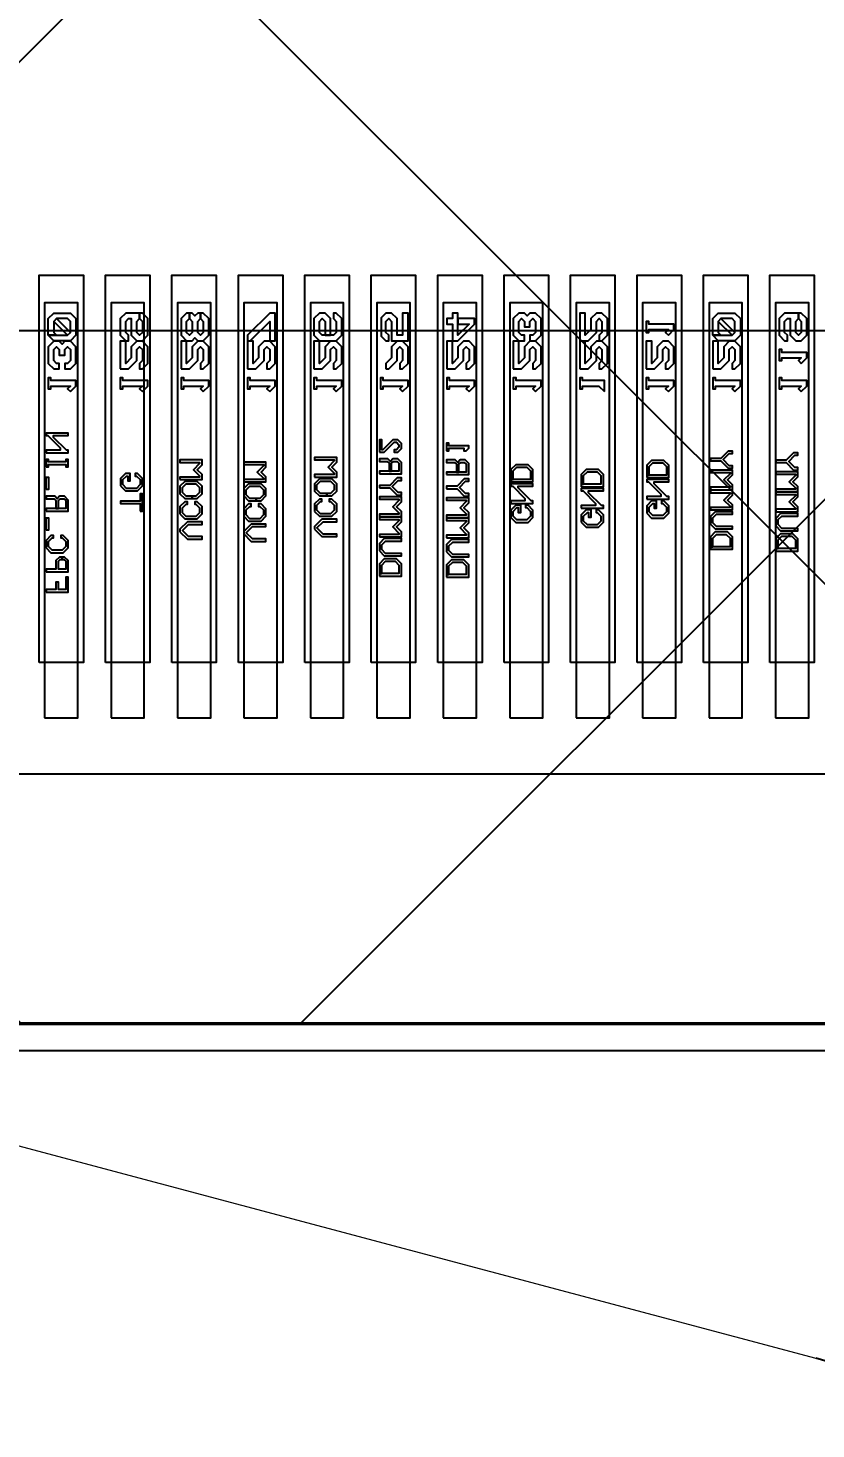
# Model space of a CAD drawing. Header units: millimetres. Extents: x 1040 to 3675, y 249 to 975.
# Drawn here: x 3299.756 to 3301.179, y 854.471 to 857.002 of the extents above; entities that cross this region are included whole.
import ezdxf

# ---------------------------------------------------------------- set-up
doc = ezdxf.new("R2010")
doc.units = ezdxf.units.MM
for name, color, linetype in [('BL', 6, 'Continuous'), ('dim', 3, 'Continuous'), ('FPC', 33, 'Continuous'), ('LCD', 5, 'Continuous')]:
    doc.layers.add(name, color=color, linetype=linetype)
doc.styles.add('DIM', font='techl___.ttf')
doc.styles.add('宋体', font='')
doc.styles.get('宋体').set_extended_font_data('SimSun')
doc.dimstyles.new('MODULE', dxfattribs={"dimscale": 0, "dimtxt": 1.5, "dimasz": 1.7, "dimexe": 0.3, "dimexo": 0.8, "dimgap": 0.2, "dimtad": 0, "dimzin": 3, "dimdsep": 46, "dimtxsty": '宋体', "dimcen": 1, "dimclrd": 3, "dimclre": 3, "dimclrt": 3, "dimazin": 0, "dimtfac": 1, "dimtmove": 0, "dimatfit": 0, "dimfxl": 1, "dimlwd": -1, "dimlwe": -1, "dimarcsym": 0})

# ---------------------------------------------------------------- blocks, each defined once
blk = doc.blocks.new('de')
at = {"layer": 'LCD', "color": 1}
blk.add_lwpolyline([(53.0447, 128.0883), (38.7164, 128.0883, 0.197623), (29.1945, 118.2785), (29.1945, 104.9381, 0.164832), (36.687, 96.1683), (55.0742, 96.1683, 0.164367), (62.5545, 104.908), (62.5545, 118.3087, 0.197153)], format="xyb", close=True, dxfattribs=at)
at = {"layer": 'LCD'}
for points in [[(38.5654, 96.3693), (38.5654, 97.0693), (38.6454, 97.0693), (38.6454, 96.3693), (38.5654, 96.3693)], [(38.6854, 96.3693), (38.6854, 97.0693), (38.7654, 97.0693), (38.7654, 96.3693), (38.6854, 96.3693)], [(38.8054, 96.3693), (38.8054, 97.0693), (38.8854, 97.0693), (38.8854, 96.3693), (38.8054, 96.3693)], [(38.9254, 96.3693), (38.9254, 97.0693), (39.0054, 97.0693), (39.0054, 96.3693), (38.9254, 96.3693)], [(39.0454, 96.3693), (39.0454, 97.0693), (39.1254, 97.0693), (39.1254, 96.3693), (39.0454, 96.3693)], [(39.1654, 96.3693), (39.1654, 97.0693), (39.2454, 97.0693), (39.2454, 96.3693), (39.1654, 96.3693)], [(39.2854, 96.3693), (39.2854, 97.0693), (39.3654, 97.0693), (39.3654, 96.3693), (39.2854, 96.3693)], [(39.4054, 96.3693), (39.4054, 97.0693), (39.4854, 97.0693), (39.4854, 96.3693), (39.4054, 96.3693)], [(39.5254, 96.3693), (39.5254, 97.0693), (39.6054, 97.0693), (39.6054, 96.3693), (39.5254, 96.3693)], [(39.6454, 96.3693), (39.6454, 97.0693), (39.7254, 97.0693), (39.7254, 96.3693), (39.6454, 96.3693)], [(39.7654, 96.3693), (39.7654, 97.0693), (39.8454, 97.0693), (39.8454, 96.3693), (39.7654, 96.3693)], [(39.8854, 96.3693), (39.8854, 97.0693), (39.9654, 97.0693), (39.9654, 96.3693), (39.8854, 96.3693)], [(38.5819, 96.9606), (38.5819, 96.9906), (38.5919, 97.0006), (38.6219, 97.0006), (38.6319, 96.9906), (38.6319, 96.9606), (38.6219, 96.9506), (38.5919, 96.9506), (38.5819, 96.9606), (38.6169, 96.9606), (38.6219, 96.9656), (38.6219, 96.9856), (38.6169, 96.9906), (38.5969, 96.9906), (38.5919, 96.9856), (38.5919, 96.9656), (38.5969, 96.9606), (38.5819, 96.9606)], [(38.6169, 96.9606), (38.6219, 96.9656), (38.5969, 96.9906), (38.5919, 96.9856), (38.6169, 96.9606)], [(38.7219, 96.9506), (38.7269, 96.9506), (38.7269, 96.9606), (38.7219, 96.9656), (38.7219, 96.9856), (38.7269, 96.9906), (38.7319, 96.9906), (38.7319, 96.9606), (38.7419, 96.9506), (38.7519, 96.9506), (38.7619, 96.9606), (38.7619, 96.9906), (38.7519, 97.0006), (38.7469, 97.0006), (38.7469, 96.9906), (38.7519, 96.9856), (38.7519, 96.9656), (38.7469, 96.9606), (38.7419, 96.9656), (38.7419, 96.9856), (38.7469, 96.9906), (38.7469, 97.0006), (38.7219, 97.0006), (38.7119, 96.9906), (38.7119, 96.9606), (38.7219, 96.9506)], [(38.8319, 96.9506), (38.8419, 96.9506), (38.8469, 96.9556), (38.8519, 96.9506), (38.8619, 96.9506), (38.8719, 96.9606), (38.8719, 96.9906), (38.8619, 97.0006), (38.8569, 97.0006), (38.8569, 96.9906), (38.8619, 96.9856), (38.8619, 96.9656), (38.8569, 96.9606), (38.8519, 96.9656), (38.8519, 96.9856), (38.8569, 96.9906), (38.8569, 97.0006), (38.8519, 97.0006), (38.8469, 96.9956), (38.8419, 97.0006), (38.8369, 97.0006), (38.8369, 96.9906), (38.8419, 96.9856), (38.8419, 96.9656), (38.8369, 96.9606), (38.8319, 96.9656), (38.8319, 96.9856), (38.8369, 96.9906), (38.8369, 97.0006), (38.8319, 97.0006), (38.8219, 96.9906), (38.8219, 96.9606), (38.8319, 96.9506)], [(38.9419, 96.9506), (38.9469, 96.9506), (38.9819, 96.9856), (38.9819, 96.9506), (38.9919, 96.9506), (38.9919, 97.0006), (38.9819, 97.0006), (38.9419, 96.9606), (38.9419, 96.9506)], [(39.0719, 96.9506), (39.1019, 96.9506), (39.1119, 96.9606), (39.1119, 96.9906), (39.1019, 97.0006), (39.0969, 97.0006), (39.0969, 96.9906), (39.1019, 96.9856), (39.1019, 96.9656), (39.0969, 96.9606), (39.0769, 96.9606), (39.0719, 96.9656), (39.0719, 96.9856), (39.0769, 96.9906), (39.0819, 96.9856), (39.0819, 96.9606), (39.0919, 96.9606), (39.0919, 96.9906), (39.0819, 97.0006), (39.0719, 97.0006), (39.0619, 96.9906), (39.0619, 96.9606), (39.0719, 96.9506)], [(39.1919, 96.9506), (39.1969, 96.9506), (39.1969, 96.9606), (39.1919, 96.9656), (39.1919, 96.9856), (39.1969, 96.9906), (39.2019, 96.9856), (39.2019, 96.9506), (39.2319, 96.9506), (39.2319, 97.0006), (39.2219, 97.0006), (39.2219, 96.9606), (39.2119, 96.9606), (39.2119, 96.9906), (39.2019, 97.0006), (39.1919, 97.0006), (39.1834, 96.9921), (39.1834, 96.959), (39.1919, 96.9506)], [(39.3119, 96.9506), (39.3219, 96.9506), (39.3519, 96.9806), (39.3519, 96.9906), (39.3219, 96.9906), (39.3219, 96.9806), (39.3419, 96.9806), (39.3219, 96.9606), (39.3219, 97.0006), (39.3119, 97.0006), (39.3119, 96.9906), (39.3019, 96.9906), (39.3019, 96.9806), (39.3119, 96.9806), (39.3119, 96.9506)], [(39.4319, 96.9506), (39.4419, 96.9506), (39.4419, 96.9606), (39.4369, 96.9606), (39.4319, 96.9656), (39.4319, 96.9856), (39.4369, 96.9906), (39.4419, 96.9856), (39.4419, 96.9756), (39.4519, 96.9756), (39.4519, 96.9856), (39.4569, 96.9906), (39.4619, 96.9856), (39.4619, 96.9656), (39.4569, 96.9606), (39.4519, 96.9606), (39.4519, 96.9506), (39.4619, 96.9506), (39.4719, 96.9606), (39.4719, 96.9906), (39.4619, 97.0006), (39.4519, 97.0006), (39.4469, 96.9956), (39.4419, 97.0006), (39.4319, 97.0006), (39.4219, 96.9906), (39.4219, 96.9606), (39.4319, 96.9506)], [(39.5419, 96.9506), (39.5569, 96.9506), (39.5719, 96.9656), (39.5719, 96.9856), (39.5769, 96.9906), (39.5819, 96.9856), (39.5819, 96.9656), (39.5769, 96.9606), (39.5769, 96.9506), (39.5819, 96.9506), (39.5919, 96.9606), (39.5919, 96.9906), (39.5819, 97.0006), (39.5719, 97.0006), (39.5619, 96.9906), (39.5619, 96.9706), (39.5519, 96.9606), (39.5519, 97.0006), (39.5419, 97.0006), (39.5419, 96.9506)], [(39.7819, 96.9606), (39.7819, 96.9906), (39.7919, 97.0006), (39.8219, 97.0006), (39.8319, 96.9906), (39.8319, 96.9606), (39.8219, 96.9506), (39.7919, 96.9506), (39.7819, 96.9606), (39.8169, 96.9606), (39.8219, 96.9656), (39.8219, 96.9856), (39.8169, 96.9906), (39.7969, 96.9906), (39.7919, 96.9856), (39.7919, 96.9656), (39.7969, 96.9606), (39.7819, 96.9606)], [(39.8169, 96.9606), (39.8219, 96.9656), (39.7969, 96.9906), (39.7919, 96.9856), (39.8169, 96.9606)], [(39.9119, 96.9506), (39.9169, 96.9506), (39.9169, 96.9606), (39.9119, 96.9656), (39.9119, 96.9856), (39.9169, 96.9906), (39.9219, 96.9906), (39.9219, 96.9606), (39.9319, 96.9506), (39.9419, 96.9506), (39.9519, 96.9606), (39.9519, 96.9906), (39.9419, 97.0006), (39.9369, 97.0006), (39.9369, 96.9906), (39.9419, 96.9856), (39.9419, 96.9656), (39.9369, 96.9606), (39.9319, 96.9656), (39.9319, 96.9856), (39.9369, 96.9906), (39.9369, 97.0006), (39.9119, 97.0006), (39.9019, 96.9906), (39.9019, 96.9606), (39.9119, 96.9506)], [(39.7019, 96.9606), (39.7119, 96.9706), (39.7119, 96.9806), (39.6669, 96.9806), (39.6669, 96.9856), (39.6619, 96.9856), (39.6619, 96.9656), (39.6669, 96.9656), (39.6669, 96.9706), (39.7019, 96.9706), (39.6969, 96.9656), (39.7019, 96.9606)], [(38.5919, 96.8996), (38.6019, 96.8996), (38.6019, 96.9096), (38.5969, 96.9096), (38.5919, 96.9146), (38.5919, 96.9346), (38.5969, 96.9396), (38.6019, 96.9346), (38.6019, 96.9246), (38.6119, 96.9246), (38.6119, 96.9346), (38.6169, 96.9396), (38.6219, 96.9346), (38.6219, 96.9146), (38.6169, 96.9096), (38.6119, 96.9096), (38.6119, 96.8996), (38.6219, 96.8996), (38.6319, 96.9096), (38.6319, 96.9396), (38.6219, 96.9496), (38.6119, 96.9496), (38.6069, 96.9446), (38.6019, 96.9496), (38.5919, 96.9496), (38.5819, 96.9396), (38.5819, 96.9096), (38.5919, 96.8996)], [(38.7119, 96.8996), (38.7269, 96.8996), (38.7419, 96.9146), (38.7419, 96.9346), (38.7469, 96.9396), (38.7519, 96.9346), (38.7519, 96.9146), (38.7469, 96.9096), (38.7469, 96.8996), (38.7519, 96.8996), (38.7619, 96.9096), (38.7619, 96.9396), (38.7519, 96.9496), (38.7419, 96.9496), (38.7319, 96.9396), (38.7319, 96.9196), (38.7219, 96.9096), (38.7219, 96.9496), (38.7119, 96.9496), (38.7119, 96.8996)], [(38.8219, 96.8996), (38.8369, 96.8996), (38.8519, 96.9146), (38.8519, 96.9346), (38.8569, 96.9396), (38.8619, 96.9346), (38.8619, 96.9146), (38.8569, 96.9096), (38.8569, 96.8996), (38.8619, 96.8996), (38.8719, 96.9096), (38.8719, 96.9396), (38.8619, 96.9496), (38.8519, 96.9496), (38.8419, 96.9396), (38.8419, 96.9196), (38.8319, 96.9096), (38.8319, 96.9496), (38.8219, 96.9496), (38.8219, 96.8996)], [(38.9419, 96.8996), (38.9569, 96.8996), (38.9719, 96.9146), (38.9719, 96.9346), (38.9769, 96.9396), (38.9819, 96.9346), (38.9819, 96.9146), (38.9769, 96.9096), (38.9769, 96.8996), (38.9819, 96.8996), (38.9919, 96.9096), (38.9919, 96.9396), (38.9819, 96.9496), (38.9719, 96.9496), (38.9619, 96.9396), (38.9619, 96.9196), (38.9519, 96.9096), (38.9519, 96.9496), (38.9419, 96.9496), (38.9419, 96.8996)], [(39.0619, 96.8996), (39.0769, 96.8996), (39.0919, 96.9146), (39.0919, 96.9346), (39.0969, 96.9396), (39.1019, 96.9346), (39.1019, 96.9146), (39.0969, 96.9096), (39.0969, 96.8996), (39.1019, 96.8996), (39.1119, 96.9096), (39.1119, 96.9396), (39.1019, 96.9496), (39.0919, 96.9496), (39.0819, 96.9396), (39.0819, 96.9196), (39.0719, 96.9096), (39.0719, 96.9496), (39.0619, 96.9496), (39.0619, 96.8996)], [(39.1919, 96.8996), (39.1969, 96.8996), (39.2119, 96.9146), (39.2119, 96.9346), (39.2169, 96.9396), (39.2219, 96.9346), (39.2219, 96.9146), (39.2169, 96.9096), (39.2169, 96.8996), (39.2219, 96.8996), (39.2319, 96.9096), (39.2319, 96.9396), (39.2219, 96.9496), (39.2119, 96.9496), (39.2019, 96.9396), (39.2019, 96.9196), (39.1919, 96.9096), (39.1919, 96.8996)], [(39.3019, 96.8996), (39.3169, 96.8996), (39.3319, 96.9146), (39.3319, 96.9346), (39.3369, 96.9396), (39.3419, 96.9346), (39.3419, 96.9146), (39.3369, 96.9096), (39.3369, 96.8996), (39.3419, 96.8996), (39.3519, 96.9096), (39.3519, 96.9396), (39.3419, 96.9496), (39.3319, 96.9496), (39.3219, 96.9396), (39.3219, 96.9196), (39.3119, 96.9096), (39.3119, 96.9496), (39.3019, 96.9496), (39.3019, 96.8996)], [(39.4219, 96.8996), (39.4369, 96.8996), (39.4519, 96.9146), (39.4519, 96.9346), (39.4569, 96.9396), (39.4619, 96.9346), (39.4619, 96.9146), (39.4569, 96.9096), (39.4569, 96.8996), (39.4619, 96.8996), (39.4719, 96.9096), (39.4719, 96.9396), (39.4619, 96.9496), (39.4519, 96.9496), (39.4419, 96.9396), (39.4419, 96.9196), (39.4319, 96.9096), (39.4319, 96.9496), (39.4219, 96.9496), (39.4219, 96.8996)], [(39.5419, 96.8996), (39.5569, 96.8996), (39.5719, 96.9146), (39.5719, 96.9346), (39.5769, 96.9396), (39.5819, 96.9346), (39.5819, 96.9146), (39.5769, 96.9096), (39.5769, 96.8996), (39.5819, 96.8996), (39.5919, 96.9096), (39.5919, 96.9396), (39.5819, 96.9496), (39.5719, 96.9496), (39.5619, 96.9396), (39.5619, 96.9196), (39.5519, 96.9096), (39.5519, 96.9496), (39.5419, 96.9496), (39.5419, 96.8996)], [(39.6619, 96.8996), (39.6769, 96.8996), (39.6919, 96.9146), (39.6919, 96.9346), (39.6969, 96.9396), (39.7019, 96.9346), (39.7019, 96.9146), (39.6969, 96.9096), (39.6969, 96.8996), (39.7019, 96.8996), (39.7119, 96.9096), (39.7119, 96.9396), (39.7019, 96.9496), (39.6919, 96.9496), (39.6819, 96.9396), (39.6819, 96.9196), (39.6719, 96.9096), (39.6719, 96.9496), (39.6619, 96.9496), (39.6619, 96.8996)], [(39.7819, 96.8996), (39.7969, 96.8996), (39.8119, 96.9146), (39.8119, 96.9346), (39.8169, 96.9396), (39.8219, 96.9346), (39.8219, 96.9146), (39.8169, 96.9096), (39.8169, 96.8996), (39.8219, 96.8996), (39.8319, 96.9096), (39.8319, 96.9396), (39.8219, 96.9496), (39.8119, 96.9496), (39.8019, 96.9396), (39.8019, 96.9196), (39.7919, 96.9096), (39.7919, 96.9496), (39.7819, 96.9496), (39.7819, 96.8996)], [(39.9419, 96.9096), (39.9519, 96.9196), (39.9519, 96.9296), (39.9069, 96.9296), (39.9069, 96.9346), (39.9019, 96.9346), (39.9019, 96.9146), (39.9069, 96.9146), (39.9069, 96.9196), (39.9419, 96.9196), (39.9369, 96.9146), (39.9419, 96.9096)], [(38.6219, 96.8586), (38.6319, 96.8686), (38.6319, 96.8786), (38.5869, 96.8786), (38.5869, 96.8836), (38.5819, 96.8836), (38.5819, 96.8636), (38.5869, 96.8636), (38.5869, 96.8686), (38.6219, 96.8686), (38.6169, 96.8636), (38.6219, 96.8586)], [(38.7519, 96.8586), (38.7619, 96.8686), (38.7619, 96.8786), (38.7169, 96.8786), (38.7169, 96.8836), (38.7119, 96.8836), (38.7119, 96.8636), (38.7169, 96.8636), (38.7169, 96.8686), (38.7519, 96.8686), (38.7469, 96.8636), (38.7519, 96.8586)], [(38.8619, 96.8586), (38.8719, 96.8686), (38.8719, 96.8786), (38.8269, 96.8786), (38.8269, 96.8836), (38.8219, 96.8836), (38.8219, 96.8636), (38.8269, 96.8636), (38.8269, 96.8686), (38.8619, 96.8686), (38.8569, 96.8636), (38.8619, 96.8586)], [(38.9819, 96.8586), (38.9919, 96.8686), (38.9919, 96.8786), (38.9469, 96.8786), (38.9469, 96.8836), (38.9419, 96.8836), (38.9419, 96.8636), (38.9469, 96.8636), (38.9469, 96.8686), (38.9819, 96.8686), (38.9769, 96.8636), (38.9819, 96.8586)], [(39.1019, 96.8586), (39.1119, 96.8686), (39.1119, 96.8786), (39.0669, 96.8786), (39.0669, 96.8836), (39.0619, 96.8836), (39.0619, 96.8636), (39.0669, 96.8636), (39.0669, 96.8686), (39.1019, 96.8686), (39.0969, 96.8636), (39.1019, 96.8586)], [(39.2219, 96.8586), (39.2319, 96.8686), (39.2319, 96.8786), (39.1869, 96.8786), (39.1869, 96.8836), (39.1819, 96.8836), (39.1819, 96.8636), (39.1869, 96.8636), (39.1869, 96.8686), (39.2219, 96.8686), (39.2169, 96.8636), (39.2219, 96.8586)], [(39.3419, 96.8586), (39.3519, 96.8686), (39.3519, 96.8786), (39.3069, 96.8786), (39.3069, 96.8836), (39.3019, 96.8836), (39.3019, 96.8636), (39.3069, 96.8636), (39.3069, 96.8686), (39.3419, 96.8686), (39.3369, 96.8636), (39.3419, 96.8586)], [(39.4619, 96.8586), (39.4719, 96.8686), (39.4719, 96.8786), (39.4269, 96.8786), (39.4269, 96.8836), (39.4219, 96.8836), (39.4219, 96.8636), (39.4269, 96.8636), (39.4269, 96.8686), (39.4619, 96.8686), (39.4569, 96.8636), (39.4619, 96.8586)], [(39.5864, 96.8586), (39.5864, 96.8786), (39.5469, 96.8786), (39.5469, 96.8836), (39.5419, 96.8836), (39.5419, 96.8636), (39.5469, 96.8636), (39.5469, 96.8686), (39.5764, 96.8686), (39.5864, 96.8586)], [(39.7019, 96.8586), (39.7119, 96.8686), (39.7119, 96.8786), (39.6669, 96.8786), (39.6669, 96.8836), (39.6619, 96.8836), (39.6619, 96.8636), (39.6669, 96.8636), (39.6669, 96.8686), (39.7019, 96.8686), (39.6969, 96.8636), (39.7019, 96.8586)], [(39.8219, 96.8586), (39.8319, 96.8686), (39.8319, 96.8786), (39.7869, 96.8786), (39.7869, 96.8836), (39.7819, 96.8836), (39.7819, 96.8636), (39.7869, 96.8636), (39.7869, 96.8686), (39.8219, 96.8686), (39.8169, 96.8636), (39.8219, 96.8586)], [(39.9419, 96.8586), (39.9519, 96.8686), (39.9519, 96.8786), (39.9069, 96.8786), (39.9069, 96.8836), (39.9019, 96.8836), (39.9019, 96.8636), (39.9069, 96.8636), (39.9069, 96.8686), (39.9419, 96.8686), (39.9369, 96.8636), (39.9419, 96.8586)], [(38.5782, 96.7481), (38.6182, 96.7481), (38.6182, 96.7526), (38.6147, 96.7526), (38.5914, 96.7758), (38.5914, 96.7793), (38.6182, 96.7793), (38.6182, 96.7836), (38.5782, 96.7836), (38.5782, 96.7793), (38.5814, 96.7793), (38.6037, 96.7571), (38.6037, 96.7526), (38.5782, 96.7526), (38.5782, 96.7481)], [(39.1799, 96.7493), (39.1887, 96.7493), (39.2064, 96.7671), (39.2109, 96.7671), (39.2154, 96.7626), (39.2154, 96.7581), (39.2109, 96.7536), (39.2064, 96.7536), (39.2064, 96.7493), (39.2132, 96.7493), (39.2199, 96.7558), (39.2199, 96.7648), (39.2132, 96.7713), (39.2042, 96.7713), (39.1864, 96.7536), (39.1842, 96.7536), (39.1842, 96.7713), (39.1799, 96.7713), (39.1799, 96.7493)], [(39.3014, 96.7518), (39.3057, 96.7518), (39.3057, 96.7563), (39.3324, 96.7563), (39.3324, 96.7518), (39.3369, 96.7518), (39.3414, 96.7563), (39.3414, 96.7608), (39.3057, 96.7608), (39.3057, 96.7653), (39.3014, 96.7653), (39.3014, 96.7518)], [(38.5782, 96.7226), (38.5824, 96.7226), (38.5824, 96.7271), (38.6137, 96.7271), (38.6137, 96.7226), (38.6182, 96.7226), (38.6182, 96.7361), (38.6137, 96.7361), (38.6137, 96.7316), (38.5824, 96.7316), (38.5824, 96.7361), (38.5782, 96.7361), (38.5782, 96.7226)], [(39.0629, 96.7043), (39.1029, 96.7043), (39.1029, 96.7133), (39.0939, 96.7221), (39.1029, 96.7311), (39.1029, 96.7398), (39.0629, 96.7398), (39.0629, 96.7356), (39.0984, 96.7356), (39.0984, 96.7333), (39.0872, 96.7221), (39.0984, 96.7111), (39.0984, 96.7088), (39.0629, 96.7088), (39.0629, 96.7043)], [(39.1799, 96.7103), (39.2199, 96.7103), (39.2199, 96.7303), (39.2132, 96.7371), (39.2042, 96.7371), (39.1999, 96.7326), (39.1954, 96.7371), (39.1799, 96.7371), (39.1799, 96.7326), (39.1942, 96.7326), (39.1977, 96.7293), (39.1977, 96.7148), (39.2019, 96.7148), (39.2019, 96.7293), (39.2054, 96.7326), (39.2119, 96.7326), (39.2154, 96.7293), (39.2154, 96.7148), (39.1799, 96.7148), (39.1799, 96.7103)], [(39.3014, 96.7086), (39.3414, 96.7086), (39.3414, 96.7286), (39.3347, 96.7353), (39.3257, 96.7353), (39.3214, 96.7308), (39.3169, 96.7353), (39.3014, 96.7353), (39.3014, 96.7308), (39.3157, 96.7308), (39.3192, 96.7276), (39.3192, 96.7131), (39.3234, 96.7131), (39.3234, 96.7276), (39.3269, 96.7308), (39.3334, 96.7308), (39.3369, 96.7276), (39.3369, 96.7131), (39.3014, 96.7131), (39.3014, 96.7086)], [(39.7777, 96.7336), (39.7964, 96.7336), (39.8097, 96.7201), (39.8177, 96.7201), (39.8177, 96.7246), (39.8119, 96.7246), (39.8009, 96.7358), (39.8119, 96.7468), (39.8177, 96.7468), (39.8177, 96.7513), (39.8097, 96.7513), (39.7964, 96.7378), (39.7777, 96.7378), (39.7777, 96.7336)], [(39.8959, 96.7303), (39.9147, 96.7303), (39.9279, 96.7168), (39.9359, 96.7168), (39.9359, 96.7213), (39.9302, 96.7213), (39.9192, 96.7326), (39.9302, 96.7436), (39.9359, 96.7436), (39.9359, 96.7481), (39.9279, 96.7481), (39.9147, 96.7346), (39.8959, 96.7346), (39.8959, 96.7303)], [(38.7124, 96.6883), (38.7212, 96.6796), (38.7434, 96.6796), (38.7524, 96.6883), (38.7524, 96.7018), (38.7434, 96.7106), (38.7389, 96.7106), (38.7389, 96.7061), (38.7412, 96.7061), (38.7479, 96.6996), (38.7479, 96.6906), (38.7412, 96.6838), (38.7234, 96.6838), (38.7167, 96.6906), (38.7167, 96.6996), (38.7234, 96.7061), (38.7257, 96.7061), (38.7257, 96.6973), (38.7302, 96.6973), (38.7302, 96.7106), (38.7212, 96.7106), (38.7124, 96.7018), (38.7124, 96.6883)], [(38.8199, 96.6996), (38.8599, 96.6996), (38.8599, 96.7086), (38.8509, 96.7173), (38.8599, 96.7263), (38.8599, 96.7351), (38.8199, 96.7351), (38.8199, 96.7308), (38.8554, 96.7308), (38.8554, 96.7286), (38.8442, 96.7173), (38.8554, 96.7063), (38.8554, 96.7041), (38.8199, 96.7041), (38.8199, 96.6996)], [(38.9352, 96.6956), (38.9752, 96.6956), (38.9752, 96.7046), (38.9662, 96.7133), (38.9752, 96.7223), (38.9752, 96.7311), (38.9352, 96.7311), (38.9352, 96.7268), (38.9707, 96.7268), (38.9707, 96.7246), (38.9594, 96.7133), (38.9707, 96.7023), (38.9707, 96.7001), (38.9352, 96.7001), (38.9352, 96.6956)], [(39.4174, 96.6956), (39.4574, 96.6956), (39.4574, 96.7178), (39.4484, 96.7266), (39.4262, 96.7266), (39.4174, 96.7178), (39.4174, 96.7001), (39.4217, 96.7001), (39.4217, 96.7156), (39.4284, 96.7223), (39.4462, 96.7223), (39.4529, 96.7156), (39.4529, 96.7001), (39.4174, 96.7001), (39.4174, 96.6956)], [(39.5447, 96.6868), (39.5847, 96.6868), (39.5847, 96.7091), (39.5757, 96.7178), (39.5534, 96.7178), (39.5447, 96.7091), (39.5447, 96.6913), (39.5489, 96.6913), (39.5489, 96.7068), (39.5557, 96.7136), (39.5734, 96.7136), (39.5802, 96.7068), (39.5802, 96.6913), (39.5447, 96.6913), (39.5447, 96.6868)], [(39.6629, 96.7033), (39.7029, 96.7033), (39.7029, 96.7256), (39.6939, 96.7343), (39.6717, 96.7343), (39.6629, 96.7256), (39.6629, 96.7078), (39.6672, 96.7078), (39.6672, 96.7233), (39.6739, 96.7301), (39.6917, 96.7301), (39.6984, 96.7233), (39.6984, 96.7078), (39.6629, 96.7078), (39.6629, 96.7033)], [(39.7777, 96.6813), (39.8177, 96.6813), (39.8177, 96.6903), (39.8087, 96.6991), (39.8177, 96.7081), (39.8177, 96.7168), (39.7777, 96.7168), (39.7777, 96.7126), (39.8132, 96.7126), (39.8132, 96.7103), (39.8019, 96.6991), (39.8132, 96.6881), (39.8132, 96.6858), (39.7777, 96.6858), (39.7777, 96.6813)], [(39.8959, 96.6781), (39.9359, 96.6781), (39.9359, 96.6871), (39.9269, 96.6958), (39.9359, 96.7048), (39.9359, 96.7136), (39.8959, 96.7136), (39.8959, 96.7093), (39.9314, 96.7093), (39.9314, 96.7071), (39.9202, 96.6958), (39.9314, 96.6848), (39.9314, 96.6826), (39.8959, 96.6826), (39.8959, 96.6781)], [(38.5782, 96.6816), (38.5782, 96.7038), (38.5824, 96.7038), (38.5824, 96.6816), (38.5782, 96.6816)], [(38.8287, 96.6653), (38.8419, 96.6653), (38.8419, 96.6698), (38.8309, 96.6698), (38.8242, 96.6763), (38.8242, 96.6853), (38.8309, 96.6921), (38.8487, 96.6921), (38.8554, 96.6853), (38.8554, 96.6763), (38.8487, 96.6698), (38.8419, 96.6698), (38.8419, 96.6653), (38.8509, 96.6653), (38.8599, 96.6741), (38.8599, 96.6876), (38.8509, 96.6963), (38.8287, 96.6963), (38.8199, 96.6876), (38.8199, 96.6741), (38.8287, 96.6653)], [(38.9439, 96.6613), (38.9572, 96.6613), (38.9572, 96.6658), (38.9462, 96.6658), (38.9394, 96.6723), (38.9394, 96.6813), (38.9462, 96.6881), (38.9639, 96.6881), (38.9707, 96.6813), (38.9707, 96.6723), (38.9639, 96.6658), (38.9572, 96.6658), (38.9572, 96.6613), (38.9662, 96.6613), (38.9752, 96.6701), (38.9752, 96.6836), (38.9662, 96.6923), (38.9439, 96.6923), (38.9352, 96.6836), (38.9352, 96.6701), (38.9439, 96.6613)], [(39.0717, 96.6701), (39.0849, 96.6701), (39.0849, 96.6746), (39.0739, 96.6746), (39.0672, 96.6811), (39.0672, 96.6901), (39.0739, 96.6968), (39.0917, 96.6968), (39.0984, 96.6901), (39.0984, 96.6811), (39.0917, 96.6746), (39.0849, 96.6746), (39.0849, 96.6701), (39.0939, 96.6701), (39.1029, 96.6788), (39.1029, 96.6923), (39.0939, 96.7011), (39.0717, 96.7011), (39.0629, 96.6923), (39.0629, 96.6788), (39.0717, 96.6701)], [(39.1799, 96.6851), (39.1987, 96.6851), (39.2119, 96.6716), (39.2199, 96.6716), (39.2199, 96.6761), (39.2142, 96.6761), (39.2032, 96.6873), (39.2142, 96.6983), (39.2199, 96.6983), (39.2199, 96.7028), (39.2119, 96.7028), (39.1987, 96.6893), (39.1799, 96.6893), (39.1799, 96.6851)], [(39.3014, 96.6833), (39.3202, 96.6833), (39.3334, 96.6698), (39.3414, 96.6698), (39.3414, 96.6743), (39.3357, 96.6743), (39.3247, 96.6856), (39.3357, 96.6966), (39.3414, 96.6966), (39.3414, 96.7011), (39.3334, 96.7011), (39.3202, 96.6876), (39.3014, 96.6876), (39.3014, 96.6833)], [(39.4174, 96.6568), (39.4574, 96.6568), (39.4574, 96.6613), (39.4539, 96.6613), (39.4307, 96.6846), (39.4307, 96.6878), (39.4574, 96.6878), (39.4574, 96.6923), (39.4174, 96.6923), (39.4174, 96.6878), (39.4207, 96.6878), (39.4429, 96.6656), (39.4429, 96.6613), (39.4174, 96.6613), (39.4174, 96.6568)], [(39.6629, 96.6646), (39.7029, 96.6646), (39.7029, 96.6691), (39.6994, 96.6691), (39.6762, 96.6923), (39.6762, 96.6956), (39.7029, 96.6956), (39.7029, 96.7001), (39.6629, 96.7001), (39.6629, 96.6956), (39.6662, 96.6956), (39.6884, 96.6733), (39.6884, 96.6691), (39.6629, 96.6691), (39.6629, 96.6646)], [(38.5782, 96.6428), (38.6182, 96.6428), (38.6182, 96.6628), (38.6114, 96.6696), (38.6024, 96.6696), (38.5982, 96.6651), (38.5937, 96.6696), (38.5782, 96.6696), (38.5782, 96.6651), (38.5924, 96.6651), (38.5959, 96.6618), (38.5959, 96.6473), (38.6002, 96.6473), (38.6002, 96.6618), (38.6037, 96.6651), (38.6102, 96.6651), (38.6137, 96.6618), (38.6137, 96.6473), (38.5782, 96.6473), (38.5782, 96.6428)], [(38.7479, 96.6428), (38.7524, 96.6428), (38.7524, 96.6741), (38.7479, 96.6741), (38.7479, 96.6608), (38.7124, 96.6608), (38.7124, 96.6563), (38.7479, 96.6563), (38.7479, 96.6428)], [(38.8199, 96.6376), (38.8287, 96.6288), (38.8509, 96.6288), (38.8599, 96.6376), (38.8599, 96.6511), (38.8509, 96.6598), (38.8464, 96.6598), (38.8464, 96.6553), (38.8487, 96.6553), (38.8554, 96.6488), (38.8554, 96.6398), (38.8487, 96.6331), (38.8309, 96.6331), (38.8242, 96.6398), (38.8242, 96.6488), (38.8309, 96.6553), (38.8332, 96.6553), (38.8332, 96.6598), (38.8287, 96.6598), (38.8199, 96.6511), (38.8199, 96.6376)], [(39.0629, 96.6423), (39.0717, 96.6336), (39.0939, 96.6336), (39.1029, 96.6423), (39.1029, 96.6558), (39.0939, 96.6646), (39.0894, 96.6646), (39.0894, 96.6601), (39.0917, 96.6601), (39.0984, 96.6536), (39.0984, 96.6446), (39.0917, 96.6378), (39.0739, 96.6378), (39.0672, 96.6446), (39.0672, 96.6536), (39.0739, 96.6601), (39.0762, 96.6601), (39.0762, 96.6646), (39.0717, 96.6646), (39.0629, 96.6558), (39.0629, 96.6423)], [(39.1799, 96.6328), (39.2199, 96.6328), (39.2199, 96.6418), (39.2109, 96.6506), (39.2199, 96.6596), (39.2199, 96.6683), (39.1799, 96.6683), (39.1799, 96.6641), (39.2154, 96.6641), (39.2154, 96.6618), (39.2042, 96.6506), (39.2154, 96.6396), (39.2154, 96.6373), (39.1799, 96.6373), (39.1799, 96.6328)], [(39.3014, 96.6311), (39.3414, 96.6311), (39.3414, 96.6401), (39.3324, 96.6488), (39.3414, 96.6578), (39.3414, 96.6666), (39.3014, 96.6666), (39.3014, 96.6623), (39.3369, 96.6623), (39.3369, 96.6601), (39.3257, 96.6488), (39.3369, 96.6378), (39.3369, 96.6356), (39.3014, 96.6356), (39.3014, 96.6311)], [(39.5447, 96.6481), (39.5847, 96.6481), (39.5847, 96.6526), (39.5812, 96.6526), (39.5579, 96.6758), (39.5579, 96.6791), (39.5847, 96.6791), (39.5847, 96.6836), (39.5447, 96.6836), (39.5447, 96.6791), (39.5479, 96.6791), (39.5702, 96.6568), (39.5702, 96.6526), (39.5447, 96.6526), (39.5447, 96.6481)], [(39.6629, 96.6391), (39.6717, 96.6301), (39.6939, 96.6301), (39.7029, 96.6391), (39.7029, 96.6523), (39.6939, 96.6613), (39.6894, 96.6613), (39.6894, 96.6568), (39.6917, 96.6568), (39.6984, 96.6501), (39.6984, 96.6413), (39.6917, 96.6346), (39.6739, 96.6346), (39.6672, 96.6413), (39.6672, 96.6501), (39.6739, 96.6568), (39.6762, 96.6568), (39.6762, 96.6481), (39.6807, 96.6481), (39.6807, 96.6613), (39.6717, 96.6613), (39.6629, 96.6523), (39.6629, 96.6391)], [(39.7777, 96.6448), (39.8177, 96.6448), (39.8177, 96.6538), (39.8087, 96.6626), (39.8177, 96.6716), (39.8177, 96.6803), (39.7777, 96.6803), (39.7777, 96.6758), (39.8132, 96.6758), (39.8132, 96.6738), (39.8019, 96.6626), (39.8132, 96.6516), (39.8132, 96.6493), (39.7777, 96.6493), (39.7777, 96.6448)], [(39.8959, 96.6416), (39.9359, 96.6416), (39.9359, 96.6506), (39.9269, 96.6593), (39.9359, 96.6683), (39.9359, 96.6771), (39.8959, 96.6771), (39.8959, 96.6726), (39.9314, 96.6726), (39.9314, 96.6706), (39.9202, 96.6593), (39.9314, 96.6483), (39.9314, 96.6461), (39.8959, 96.6461), (39.8959, 96.6416)], [(38.9352, 96.6336), (38.9439, 96.6248), (38.9662, 96.6248), (38.9752, 96.6336), (38.9752, 96.6471), (38.9662, 96.6558), (38.9617, 96.6558), (38.9617, 96.6513), (38.9639, 96.6513), (38.9707, 96.6448), (38.9707, 96.6358), (38.9639, 96.6291), (38.9462, 96.6291), (38.9394, 96.6358), (38.9394, 96.6448), (38.9462, 96.6513), (38.9484, 96.6513), (38.9484, 96.6558), (38.9439, 96.6558), (38.9352, 96.6471), (38.9352, 96.6336)], [(39.4174, 96.6313), (39.4262, 96.6223), (39.4484, 96.6223), (39.4574, 96.6313), (39.4574, 96.6446), (39.4484, 96.6536), (39.4439, 96.6536), (39.4439, 96.6491), (39.4462, 96.6491), (39.4529, 96.6423), (39.4529, 96.6336), (39.4462, 96.6268), (39.4284, 96.6268), (39.4217, 96.6336), (39.4217, 96.6423), (39.4284, 96.6491), (39.4307, 96.6491), (39.4307, 96.6403), (39.4352, 96.6403), (39.4352, 96.6536), (39.4262, 96.6536), (39.4174, 96.6446), (39.4174, 96.6313)], [(39.5447, 96.6226), (39.5534, 96.6136), (39.5757, 96.6136), (39.5847, 96.6226), (39.5847, 96.6358), (39.5757, 96.6448), (39.5712, 96.6448), (39.5712, 96.6403), (39.5734, 96.6403), (39.5802, 96.6336), (39.5802, 96.6248), (39.5734, 96.6181), (39.5557, 96.6181), (39.5489, 96.6248), (39.5489, 96.6336), (39.5557, 96.6403), (39.5579, 96.6403), (39.5579, 96.6316), (39.5624, 96.6316), (39.5624, 96.6448), (39.5534, 96.6448), (39.5447, 96.6358), (39.5447, 96.6226)], [(39.7777, 96.6193), (39.7864, 96.6106), (39.8177, 96.6106), (39.8177, 96.6148), (39.7887, 96.6148), (39.7819, 96.6216), (39.7819, 96.6306), (39.7887, 96.6371), (39.8177, 96.6371), (39.8177, 96.6416), (39.7864, 96.6416), (39.7777, 96.6328), (39.7777, 96.6193)], [(39.8959, 96.6161), (39.9047, 96.6073), (39.9359, 96.6073), (39.9359, 96.6116), (39.9069, 96.6116), (39.9002, 96.6183), (39.9002, 96.6273), (39.9069, 96.6338), (39.9359, 96.6338), (39.9359, 96.6383), (39.9047, 96.6383), (39.8959, 96.6296), (39.8959, 96.6161)], [(38.5782, 96.6086), (38.5782, 96.6308), (38.5824, 96.6308), (38.5824, 96.6086), (38.5782, 96.6086)], [(38.8199, 96.6056), (38.8332, 96.5921), (38.8599, 96.5921), (38.8599, 96.5966), (38.8354, 96.5966), (38.8242, 96.6078), (38.8354, 96.6188), (38.8599, 96.6188), (38.8599, 96.6233), (38.8332, 96.6233), (38.8199, 96.6101), (38.8199, 96.6056)], [(38.9352, 96.6016), (38.9484, 96.5881), (38.9752, 96.5881), (38.9752, 96.5926), (38.9507, 96.5926), (38.9394, 96.6038), (38.9507, 96.6148), (38.9752, 96.6148), (38.9752, 96.6193), (38.9484, 96.6193), (38.9352, 96.6061), (38.9352, 96.6016)], [(39.0629, 96.6103), (39.0762, 96.5968), (39.1029, 96.5968), (39.1029, 96.6013), (39.0784, 96.6013), (39.0672, 96.6126), (39.0784, 96.6236), (39.1029, 96.6236), (39.1029, 96.6281), (39.0762, 96.6281), (39.0629, 96.6148), (39.0629, 96.6103)], [(39.1799, 96.5963), (39.2199, 96.5963), (39.2199, 96.6053), (39.2109, 96.6141), (39.2199, 96.6231), (39.2199, 96.6318), (39.1799, 96.6318), (39.1799, 96.6273), (39.2154, 96.6273), (39.2154, 96.6253), (39.2042, 96.6141), (39.2154, 96.6031), (39.2154, 96.6008), (39.1799, 96.6008), (39.1799, 96.5963)], [(39.3014, 96.5946), (39.3414, 96.5946), (39.3414, 96.6036), (39.3324, 96.6123), (39.3414, 96.6213), (39.3414, 96.6301), (39.3014, 96.6301), (39.3014, 96.6256), (39.3369, 96.6256), (39.3369, 96.6236), (39.3257, 96.6123), (39.3369, 96.6013), (39.3369, 96.5991), (39.3014, 96.5991), (39.3014, 96.5946)], [(38.5782, 96.5763), (38.5869, 96.5676), (38.6092, 96.5676), (38.6182, 96.5763), (38.6182, 96.5898), (38.6092, 96.5986), (38.6047, 96.5986), (38.6047, 96.5943), (38.6069, 96.5943), (38.6137, 96.5876), (38.6137, 96.5786), (38.6069, 96.5721), (38.5892, 96.5721), (38.5824, 96.5786), (38.5824, 96.5876), (38.5892, 96.5943), (38.5914, 96.5943), (38.5914, 96.5986), (38.5869, 96.5986), (38.5782, 96.5898), (38.5782, 96.5763)], [(39.1799, 96.5708), (39.1887, 96.5621), (39.2199, 96.5621), (39.2199, 96.5663), (39.1909, 96.5663), (39.1842, 96.5731), (39.1842, 96.5821), (39.1909, 96.5886), (39.2199, 96.5886), (39.2199, 96.5931), (39.1887, 96.5931), (39.1799, 96.5843), (39.1799, 96.5708)], [(39.3014, 96.5691), (39.3102, 96.5603), (39.3414, 96.5603), (39.3414, 96.5646), (39.3124, 96.5646), (39.3057, 96.5713), (39.3057, 96.5803), (39.3124, 96.5868), (39.3414, 96.5868), (39.3414, 96.5913), (39.3102, 96.5913), (39.3014, 96.5826), (39.3014, 96.5691)], [(39.7777, 96.5738), (39.8177, 96.5738), (39.8177, 96.5961), (39.8087, 96.6051), (39.7864, 96.6051), (39.7777, 96.5961), (39.7777, 96.5783), (39.7819, 96.5783), (39.7819, 96.5938), (39.7887, 96.6006), (39.8064, 96.6006), (39.8132, 96.5938), (39.8132, 96.5783), (39.7777, 96.5783), (39.7777, 96.5738)], [(39.8959, 96.5706), (39.9359, 96.5706), (39.9359, 96.5928), (39.9269, 96.6018), (39.9047, 96.6018), (39.8959, 96.5928), (39.8959, 96.5751), (39.9002, 96.5751), (39.9002, 96.5906), (39.9069, 96.5973), (39.9247, 96.5973), (39.9314, 96.5906), (39.9314, 96.5751), (39.8959, 96.5751), (39.8959, 96.5706)], [(38.5782, 96.5333), (38.6182, 96.5333), (38.6182, 96.5533), (38.6114, 96.5598), (38.6069, 96.5598), (38.6069, 96.5553), (38.6102, 96.5553), (38.6137, 96.5521), (38.6137, 96.5376), (38.6002, 96.5376), (38.6002, 96.5521), (38.6037, 96.5553), (38.6069, 96.5553), (38.6069, 96.5598), (38.6024, 96.5598), (38.5959, 96.5533), (38.5959, 96.5376), (38.5782, 96.5376), (38.5782, 96.5333)], [(39.1799, 96.5253), (39.2199, 96.5253), (39.2199, 96.5476), (39.2109, 96.5566), (39.1887, 96.5566), (39.1799, 96.5476), (39.1799, 96.5298), (39.1842, 96.5298), (39.1842, 96.5453), (39.1909, 96.5521), (39.2087, 96.5521), (39.2154, 96.5453), (39.2154, 96.5298), (39.1799, 96.5298), (39.1799, 96.5253)], [(39.3014, 96.5236), (39.3414, 96.5236), (39.3414, 96.5458), (39.3324, 96.5548), (39.3102, 96.5548), (39.3014, 96.5458), (39.3014, 96.5281), (39.3057, 96.5281), (39.3057, 96.5436), (39.3124, 96.5503), (39.3302, 96.5503), (39.3369, 96.5436), (39.3369, 96.5281), (39.3014, 96.5281), (39.3014, 96.5236)], [(38.5782, 96.4966), (38.6182, 96.4966), (38.6182, 96.5233), (38.6137, 96.5233), (38.6137, 96.5011), (38.6002, 96.5011), (38.6002, 96.5143), (38.5959, 96.5143), (38.5959, 96.5011), (38.5782, 96.5011), (38.5782, 96.4966)]]:
    blk.add_lwpolyline(points, close=True, dxfattribs=at)
blk = doc.blocks.new('*D380')
at = {"layer": 'Defpoints', "color": 0, "transparency": 16777216}
for p in [(3307.0916, 887.575), (3279.2556, 855.655), (3297.9001, 855.655)]:
    blk.add_point(p, dxfattribs=at)
at = {"layer": 'dim', "color": 3, "transparency": 16777216}
for p, q in [((3306.2916, 887.575), (3278.9556, 887.575)), ((3279.2556, 885.875), (3279.2556, 879.2119)), ((3279.2556, 857.355), (3279.2556, 864.018)), ((3297.1001, 855.655), (3278.9556, 855.655))]:
    blk.add_line(p, q, dxfattribs=at)
for points in [[(3278.9722, 885.875), (3279.5389, 885.875), (3279.2556, 887.575)], [(3278.9722, 857.355), (3279.5389, 857.355), (3279.2556, 855.655)]]:
    blk.add_solid(points, dxfattribs=at)
at = {"layer": 'dim', "color": 3, "transparency": 16777216, "insert": (3279.2556, 871.615), "char_height": 1.5, "attachment_point": 5, "rotation": 90, "style": 'DIM'}
blk.add_mtext('31.92(LCD O.D)', dxfattribs=at)
blk = doc.blocks.new('*D381')
at = {"layer": 'Defpoints', "color": 0, "transparency": 16777216}
for p in [(3307.0916, 888.175), (3274.2556, 855.155), (3298.3832, 855.155)]:
    blk.add_point(p, dxfattribs=at)
at = {"layer": 'dim', "color": 3, "transparency": 16777216}
for p, q in [((3306.2916, 888.175), (3273.9556, 888.175)), ((3274.2556, 886.475), (3274.2556, 881.9198)), ((3274.2556, 856.855), (3274.2556, 861.4101)), ((3297.5832, 855.155), (3273.9556, 855.155))]:
    blk.add_line(p, q, dxfattribs=at)
for points in [[(3273.9722, 886.475), (3274.5389, 886.475), (3274.2556, 888.175)], [(3273.9722, 856.855), (3274.5389, 856.855), (3274.2556, 855.155)]]:
    blk.add_solid(points, dxfattribs=at)
at = {"layer": 'dim', "color": 3, "transparency": 16777216, "insert": (3274.2556, 871.665), "char_height": 1.5, "attachment_point": 5, "rotation": 90, "style": 'DIM'}
blk.add_mtext('*33.02%%P0.15(BL O.D)', dxfattribs=at)

msp = doc.modelspace()

# ---------------------------------------------------------------- hatches: boundary and pattern name
at = {"layer": 'BL'}
h = msp.add_hatch(dxfattribs=at)
h.set_pattern_fill('ANSI37', color=140, scale=0.5, style=0)
h.set_pattern_definition([(45, (3656.9605, -810.8869), (-1.122532, 1.122532), []), (135, (3656.9605, -810.8869), (-1.122532, -1.122532), [])])
h.paths.add_polyline_path([(3314.22, 887.625), (3310.1916, 887.625), (3310.1916, 888.075), (3303.9916, 888.075), (3303.9916, 887.625), (3299.9632, 887.625, 0.199591), (3290.3116, 877.6801), (3290.3116, 864.4098, 0.17535), (3298.4437, 855.205), (3315.7396, 855.205, 0.17535), (3323.8716, 864.4098), (3323.8716, 877.6801, 0.199591)])
h.paths.add_polyline_path([(3318.2926, 859.859), (3295.8906, 859.859, -2.411928)], flags=16)

# ---------------------------------------------------------------- linework, layer by layer
for points in [[(3299.7864, 855.756), (3299.8464, 855.756), (3299.8464, 856.506), (3299.7864, 856.506)], [(3299.9064, 855.756), (3299.9664, 855.756), (3299.9664, 856.506), (3299.9064, 856.506)], [(3300.0264, 855.756), (3300.0864, 855.756), (3300.0864, 856.506), (3300.0264, 856.506)], [(3300.1464, 855.756), (3300.2064, 855.756), (3300.2064, 856.506), (3300.1464, 856.506)], [(3300.2664, 855.756), (3300.3264, 855.756), (3300.3264, 856.506), (3300.2664, 856.506)], [(3300.3864, 855.756), (3300.4464, 855.756), (3300.4464, 856.506), (3300.3864, 856.506)], [(3300.5064, 855.756), (3300.5664, 855.756), (3300.5664, 856.506), (3300.5064, 856.506)], [(3300.6264, 855.756), (3300.6864, 855.756), (3300.6864, 856.506), (3300.6264, 856.506)], [(3300.7464, 855.756), (3300.8064, 855.756), (3300.8064, 856.506), (3300.7464, 856.506)], [(3300.8664, 855.756), (3300.9264, 855.756), (3300.9264, 856.506), (3300.8664, 856.506)], [(3300.9864, 855.756), (3301.0464, 855.756), (3301.0464, 856.506), (3300.9864, 856.506)], [(3301.1064, 855.756), (3301.1664, 855.756), (3301.1664, 856.506), (3301.1064, 856.506)]]:
    msp.add_lwpolyline(points, close=True)
at = {"layer": 'BL', "color": 6}
msp.add_line((3298.4376, 855.205), (3315.7456, 855.205), dxfattribs=at)
at = {"layer": 'BL', "color": 140}
for p, q in [((3298.4437, 855.205), (3315.7396, 855.205)), ((3298.4437, 855.2025), (3315.7396, 855.2025))]:
    msp.add_line(p, q, dxfattribs=at)
at = {"layer": 'BL', "color": 0}
msp.add_line((3298.3832, 855.155), (3315.8001, 855.155), dxfattribs=at)
msp.add_lwpolyline([(3298.3711, 855.155), (3315.788, 855.155, 0.174429), (3323.9156, 864.346), (3323.9156, 877.7439, 0.218387), (3312.9865, 888.175), (3310.2795, 888.175), (3303.8795, 888.175), (3301.1726, 888.175, 0.217915), (3290.2556, 877.7743), (3290.2556, 864.3157, 0.173965)], format="xyb", close=True, dxfattribs=at)
at = {"layer": 'dim'}
msp.add_arc((3301.0506, 854.1159), 0.5, 0, 75.0686, dxfattribs=at)
at = {"layer": 'FPC', "lineweight": 5}
msp.add_line((3298.3164, 856.456), (3315.8364, 856.456), dxfattribs=at)
at = {"layer": 'FPC'}
msp.add_line((3298.3164, 856.456), (3315.8364, 856.456), dxfattribs=at)
at = {"layer": 'FPC', "linetype": 'Continuous', "lineweight": 5}
msp.add_line((3298.6876, 855.2635), (3301.1795, 854.599), dxfattribs=at)

# ---------------------------------------------------------------- block references
at = {"layer": 'LCD', "color": 2}
msp.add_blockref('de', (3261.211, 759.4867), dxfattribs=at)

# ---------------------------------------------------------------- dimensions: what is measured, and where the dimension line sits
at = {"layer": 'dim', "color": 1}
for base, p1, p2, text, override, picture, middle in [((3274.2556, 855.155), (3307.0916, 888.175), (3298.3832, 855.155), '<>%%P0.15(BL O.D)', {"dimscale": 1, "dimpost": '*<>', "dimtxsty": 'DIM', "dimfxl": 0.5, "dimarcsym": 1}, '*D381', (3274.2556, 871.665)), ((3279.2556, 855.655), (3307.0916, 887.575), (3297.9001, 855.655), '<>(LCD O.D)', {"dimscale": 1, "dimtxsty": 'DIM', "dimfxl": 0.5, "dimarcsym": 1}, '*D380', (3279.2556, 871.615))]:
    dim = msp.add_linear_dim(base=base, p1=p1, p2=p2, angle=90, text=text, dimstyle='MODULE', override=override, dxfattribs=at)
    dim.commit()
    dim.dimension.update_dxf_attribs({"geometry": picture, "text_midpoint": middle, "dimtype": 160})

doc.saveas('drawing.dxf')
